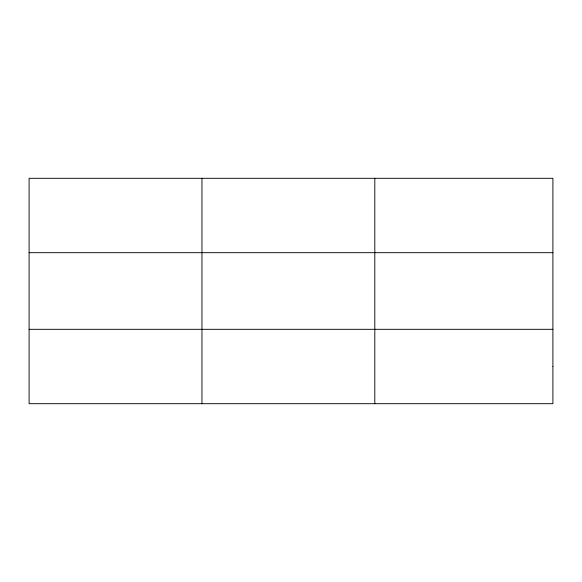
<?xml version="1.0" encoding="UTF-8"?>
<svg xmlns="http://www.w3.org/2000/svg" width="582" height="582" viewBox="0 0 582 582"><rect width="100%" height="100%" fill="white"/><g stroke="black" fill="none" stroke-linecap="round" stroke-linejoin="round"><path stroke-width="0.87" d="M201.954 403.697L201.954 178.303M374.808 403.697L374.808 178.303M29.1 252.683L552.9 252.683M29.1 329.317L552.9 329.317M552.9 366.507L552.9 403.697L29.1 403.697L29.1 178.303L552.9 178.303L552.9 366.507"/></g></svg>
